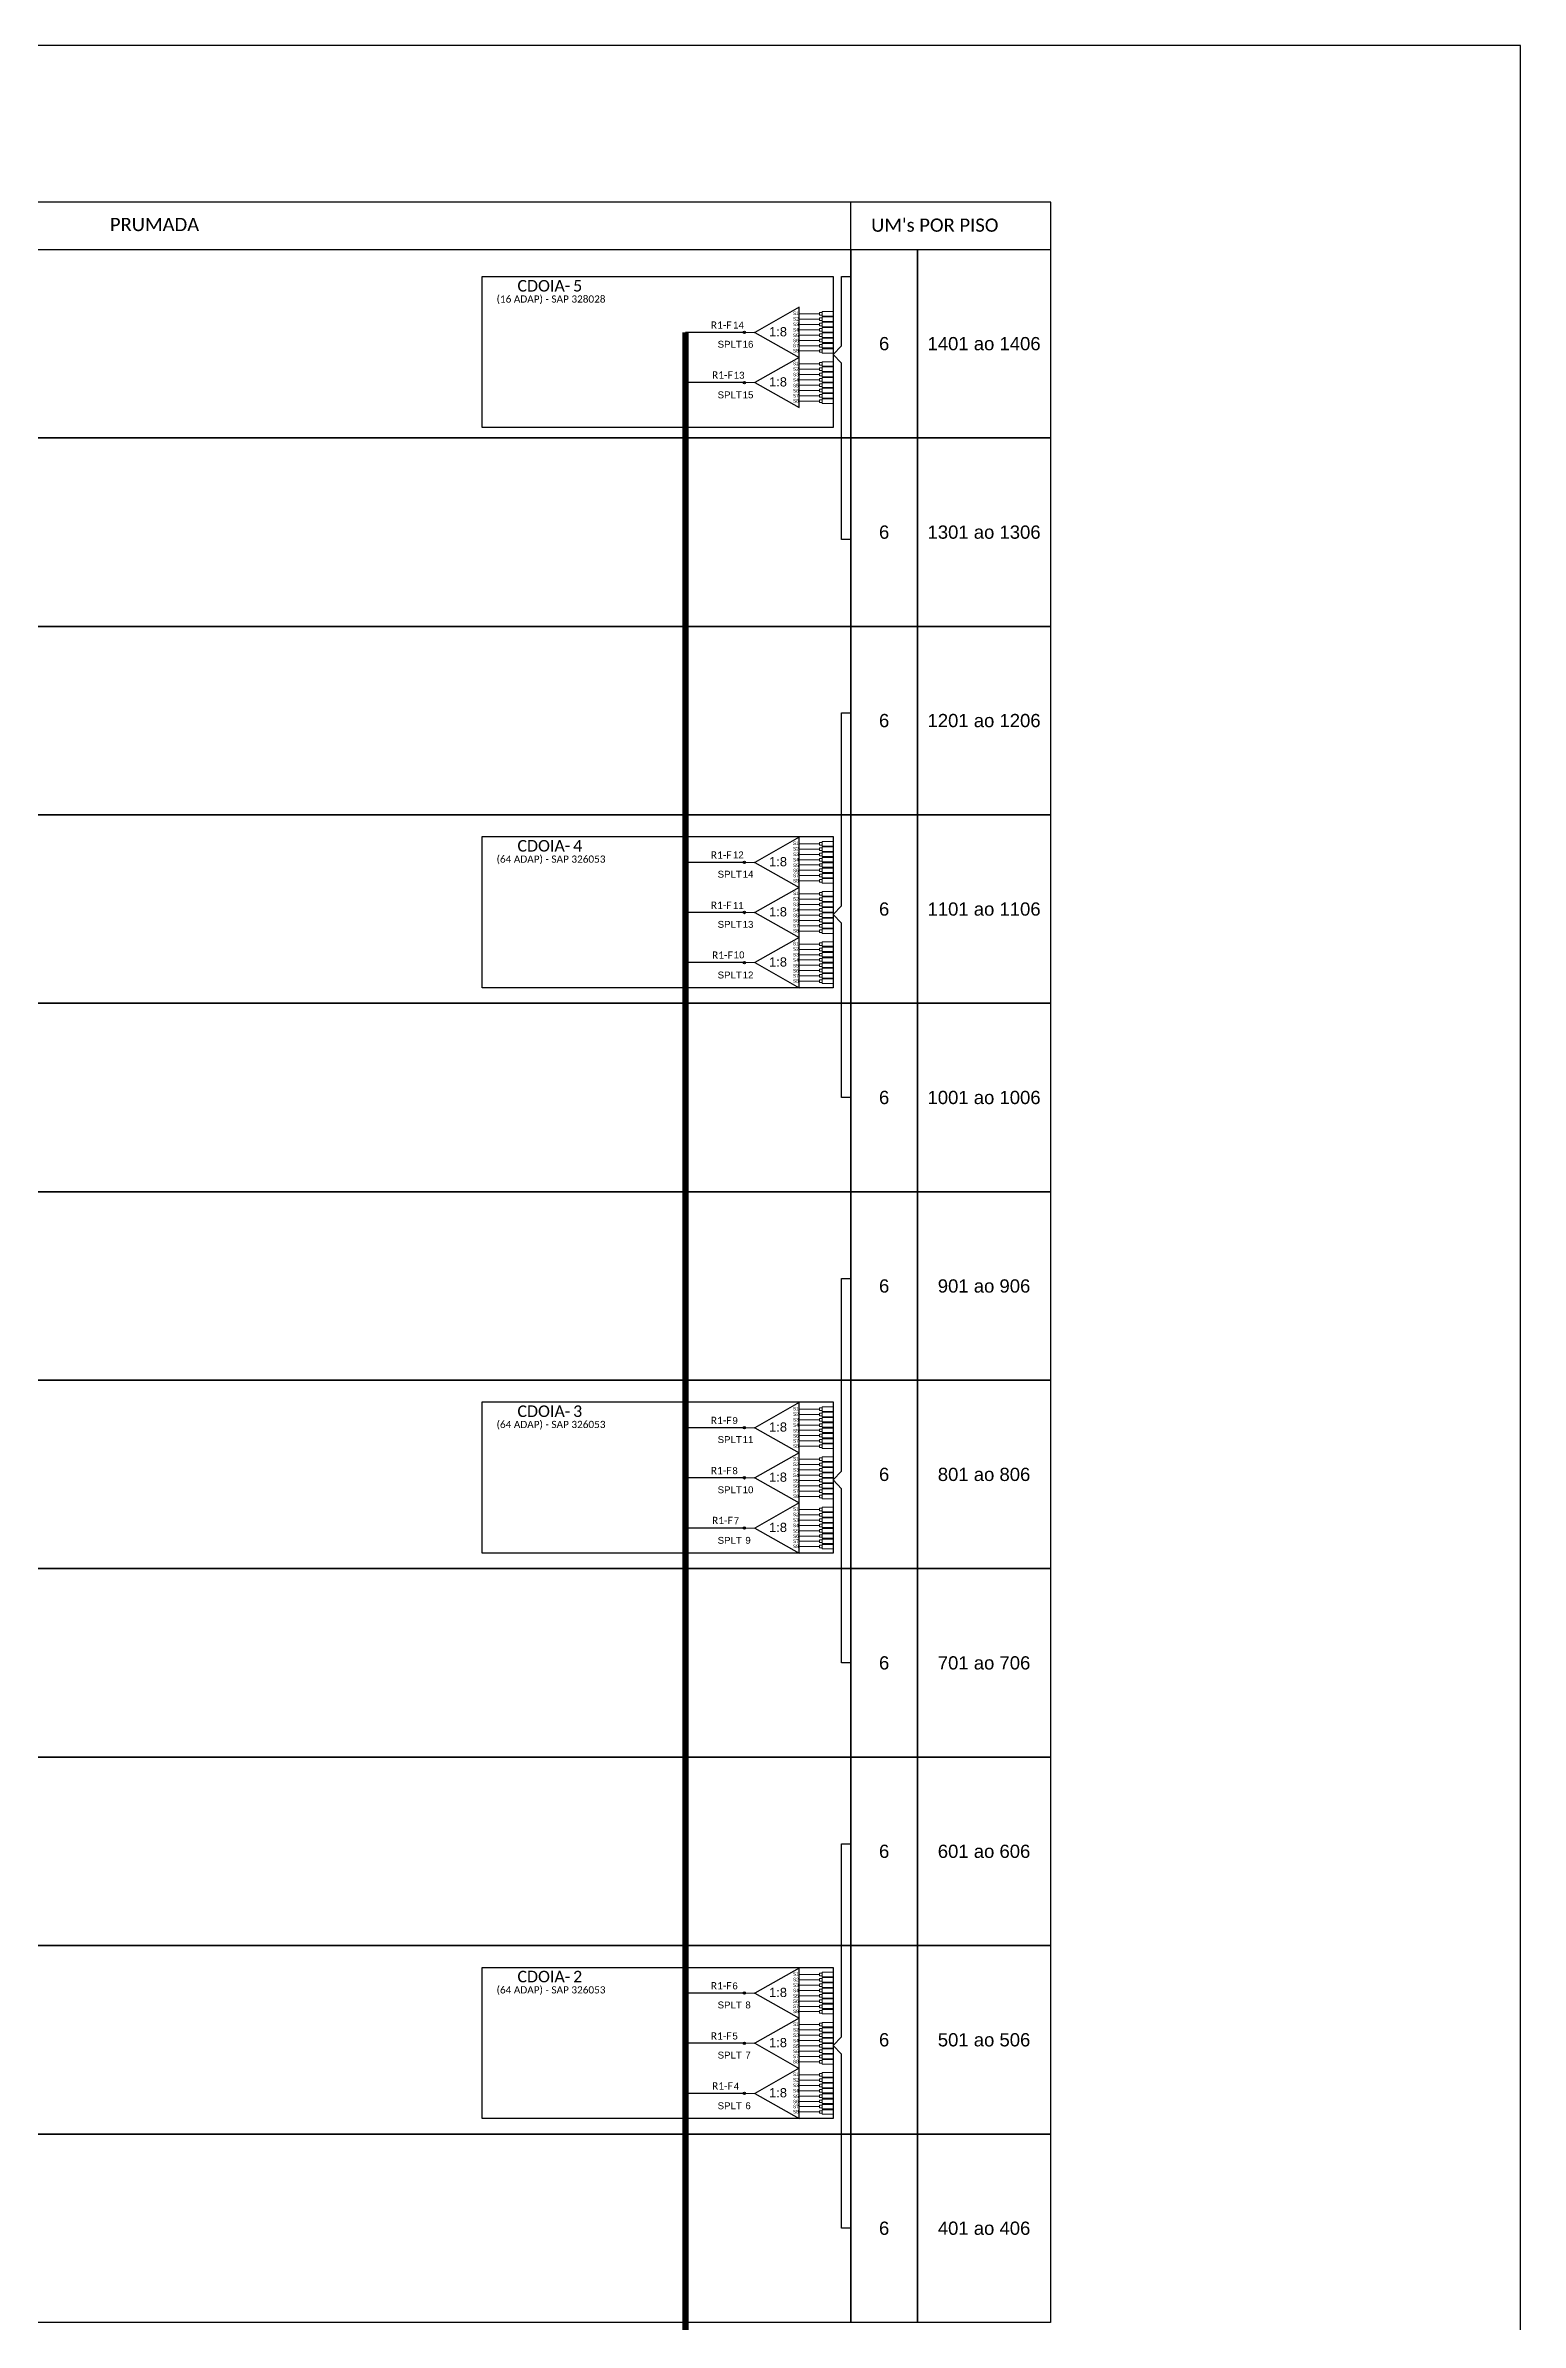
# Model space of a CAD drawing. Extents: x -86 to 1625, y 705 to 1299.
# Drawn here: x 1419.8 to 1624.9, y 982.5 to 1299 of the extents above; entities that cross this region are included whole.
import ezdxf
from ezdxf.enums import TextEntityAlignment as Align

# ---------------------------------------------------------------- set-up
doc = ezdxf.new("R2010")
doc.units = 0
doc.styles.add('ARIAL', font='arial.ttf')
doc.styles.add('WMF-Calibri0', font='calibri.ttf')

# ---------------------------------------------------------------- blocks, each defined once
blk = doc.blocks.new('SPLT_1-8_SC-APC')
at = {"color": 1}
blk.add_lwpolyline([(-7.37, -2.1), (-17.04, -7.55), (-7.37, -13), (-7.37, -2.1)], dxfattribs=at)
at = {"color": 3, "lineweight": 0}
for points in [[(-2.99, -3.51), (-7.37, -3.51)], [(-7.37, -4.66), (-2.99, -4.66)], [(-2.41, -3.02), (-2.41, -4)], [(-2.41, -3.02), (0, -3.02)], [(-2.41, -4), (0, -4)], [(-2.41, -4.17), (-2.41, -5.16)], [(-2.41, -4.17), (0, -4.17)], [(-7.37, -5.82), (-2.99, -5.82)], [(-7.37, -6.97), (-2.99, -6.97)], [(-7.37, -8.12), (-2.99, -8.12)], [(-7.37, -9.28), (-2.99, -9.28)], [(-2.41, -5.16), (0, -5.16)], [(-2.41, -5.32), (-2.41, -6.31)], [(-2.41, -5.32), (0, -5.32)], [(-2.41, -6.31), (0, -6.31)], [(-2.41, -6.48), (-2.41, -7.46)], [(-2.41, -6.48), (0, -6.48)], [(-2.41, -7.46), (0, -7.46)], [(-2.41, -7.63), (-2.41, -8.62)], [(-2.41, -7.63), (0, -7.63)], [(-2.41, -8.62), (0, -8.62)], [(-2.41, -8.78), (-2.41, -9.77)], [(-2.41, -8.78), (0, -8.78)], [(-2.41, -9.77), (0, -9.77)], [(-7.37, -10.43), (-2.99, -10.43)], [(-7.37, -11.58), (-2.99, -11.58)], [(-2.41, -9.94), (-2.41, -10.92)], [(-2.41, -9.94), (0, -9.94)], [(-2.41, -10.92), (0, -10.92)], [(-2.41, -11.09), (-2.41, -12.08)], [(-2.41, -11.09), (0, -11.09)], [(-2.41, -12.08), (0, -12.08)]]:
    blk.add_lwpolyline(points, dxfattribs=at)
for points in [[(-2.99, -3.22), (-2.41, -3.22), (-2.41, -3.8), (-2.99, -3.8)], [(-2.99, -4.38), (-2.41, -4.38), (-2.41, -4.95), (-2.99, -4.95)], [(-2.99, -5.53), (-2.41, -5.53), (-2.41, -6.1), (-2.99, -6.1)], [(-2.99, -6.68), (-2.41, -6.68), (-2.41, -7.26), (-2.99, -7.26)], [(-2.99, -7.84), (-2.41, -7.84), (-2.41, -8.41), (-2.99, -8.41)], [(-2.99, -8.99), (-2.41, -8.99), (-2.41, -9.56), (-2.99, -9.56)], [(-2.99, -10.14), (-2.41, -10.14), (-2.41, -10.72), (-2.99, -10.72)], [(-2.99, -11.3), (-2.41, -11.3), (-2.41, -11.87), (-2.99, -11.87)]]:
    blk.add_lwpolyline(points, close=True, dxfattribs=at)
at = {"color": 1, "lineweight": 0}
blk.add_lwpolyline([(-17.04, -7.55), (-19.26, -7.55)], dxfattribs=at)
at = {"color": 1, "style": 'ARIAL'}
for s, height, p in [('S1', 0.75, (-8.74, -3.78)), ('S2', 0.75, (-8.74, -4.97)), ('1:8', 2, (-13.91, -8.4)), ('S3', 0.75, (-8.74, -6.18)), ('S4', 0.75, (-8.74, -7.36)), ('S5', 0.75, (-8.74, -8.57)), ('S6', 0.75, (-8.74, -9.69)), ('S7', 0.75, (-8.74, -10.78)), ('S8', 0.75, (-8.74, -11.9))]:
    blk.add_text(s, height=height, dxfattribs=at).set_placement(p)

msp = doc.modelspace()

# ---------------------------------------------------------------- hatches: boundary and pattern name
h = msp.add_hatch(color=3)
h.dxf.hatch_style = 1
edge = h.paths.add_edge_path()
edge.add_arc((1516.97, 1259.15), 0.164, 0, 360)
h = msp.add_hatch(color=3)
h.dxf.hatch_style = 1
edge = h.paths.add_edge_path()
edge.add_arc((1516.97, 1252.18), 0.164, 0, 360)
h = msp.add_hatch(color=3)
h.dxf.hatch_style = 1
edge = h.paths.add_edge_path()
edge.add_arc((1516.97, 1185.49), 0.164, 0, 360)
h = msp.add_hatch(color=3)
h.dxf.hatch_style = 1
edge = h.paths.add_edge_path()
edge.add_arc((1516.97, 1178.52), 0.164, 0, 360)
h = msp.add_hatch(color=3)
h.dxf.hatch_style = 1
edge = h.paths.add_edge_path()
edge.add_arc((1516.97, 1171.55), 0.164, 0, 360)
h = msp.add_hatch(color=3)
h.dxf.hatch_style = 1
edge = h.paths.add_edge_path()
edge.add_arc((1516.97, 1106.91), 0.164, 0, 360)
h = msp.add_hatch(color=3)
h.dxf.hatch_style = 1
edge = h.paths.add_edge_path()
edge.add_arc((1516.97, 1099.94), 0.164, 0, 360)
h = msp.add_hatch(color=3)
h.dxf.hatch_style = 1
edge = h.paths.add_edge_path()
edge.add_arc((1516.97, 1092.96), 0.164, 0, 360)
h = msp.add_hatch(color=3)
h.dxf.hatch_style = 1
edge = h.paths.add_edge_path()
edge.add_arc((1516.97, 1028.32), 0.164, 0, 360)
h = msp.add_hatch(color=3)
h.dxf.hatch_style = 1
edge = h.paths.add_edge_path()
edge.add_arc((1516.97, 1021.35), 0.164, 0, 360)
h = msp.add_hatch(color=3)
h.dxf.hatch_style = 1
edge = h.paths.add_edge_path()
edge.add_arc((1516.97, 1014.38), 0.164, 0, 360)

# ---------------------------------------------------------------- linework, layer by layer
msp.add_lwpolyline([(786.29, 705.02), (1624.85, 705.02), (1624.85, 1299.02), (786.29, 1299.02), (786.29, 705.02)])
at = {"color": 7}
for points in [[(1330.3, 1270.68), (1559.56, 1270.68), (1559.56, 1277.26), (1330.3, 1277.26), (1330.3, 1277.26), (1330.3, 1273.97)], [(1531.76, 1270.68), (1531.76, 1277.26)]]:
    msp.add_lwpolyline(points, dxfattribs=at)
for points in [[(1330.3, 1270.68), (1531.76, 1270.68), (1531.76, 1244.49), (1330.3, 1244.49)], [(1531.76, 1270.68), (1541.02, 1270.68), (1541.02, 1244.49), (1531.76, 1244.49)], [(1541.02, 1270.68), (1559.54, 1270.68), (1559.54, 1244.49), (1541.02, 1244.49)], [(1330.3, 1244.49), (1531.76, 1244.49), (1531.76, 1218.29), (1330.3, 1218.29)], [(1531.76, 1244.49), (1541.02, 1244.49), (1541.02, 1218.29), (1531.76, 1218.29)], [(1541.02, 1244.49), (1559.54, 1244.49), (1559.54, 1218.29), (1541.02, 1218.29)], [(1330.3, 1218.29), (1531.76, 1218.29), (1531.76, 1192.1), (1330.3, 1192.1)], [(1531.76, 1218.29), (1541.02, 1218.29), (1541.02, 1192.1), (1531.76, 1192.1)], [(1541.02, 1218.29), (1559.54, 1218.29), (1559.54, 1192.1), (1541.02, 1192.1)], [(1330.3, 1192.1), (1531.76, 1192.1), (1531.76, 1165.9), (1330.3, 1165.9)], [(1531.76, 1192.1), (1541.02, 1192.1), (1541.02, 1165.9), (1531.76, 1165.9)], [(1541.02, 1192.1), (1559.54, 1192.1), (1559.54, 1165.9), (1541.02, 1165.9)], [(1330.3, 1165.9), (1531.76, 1165.9), (1531.76, 1139.71), (1330.3, 1139.71)], [(1531.76, 1165.9), (1541.02, 1165.9), (1541.02, 1139.71), (1531.76, 1139.71)], [(1541.02, 1165.9), (1559.54, 1165.9), (1559.54, 1139.71), (1541.02, 1139.71)], [(1330.3, 1139.71), (1531.76, 1139.71), (1531.76, 1113.51), (1330.3, 1113.51)], [(1531.76, 1139.71), (1541.02, 1139.71), (1541.02, 1113.51), (1531.76, 1113.51)], [(1541.02, 1139.71), (1559.54, 1139.71), (1559.54, 1113.51), (1541.02, 1113.51)], [(1330.3, 1113.51), (1531.76, 1113.51), (1531.76, 1087.32), (1330.3, 1087.32)], [(1531.76, 1113.51), (1541.02, 1113.51), (1541.02, 1087.32), (1531.76, 1087.32)], [(1541.02, 1113.51), (1559.54, 1113.51), (1559.54, 1087.32), (1541.02, 1087.32)], [(1330.3, 1087.32), (1531.76, 1087.32), (1531.76, 1061.12), (1330.3, 1061.12)], [(1531.76, 1087.32), (1541.02, 1087.32), (1541.02, 1061.12), (1531.76, 1061.12)], [(1541.02, 1087.32), (1559.54, 1087.32), (1559.54, 1061.12), (1541.02, 1061.12)], [(1330.3, 1061.12), (1531.76, 1061.12), (1531.76, 1034.93), (1330.3, 1034.93)], [(1531.76, 1061.12), (1541.02, 1061.12), (1541.02, 1034.93), (1531.76, 1034.93)], [(1541.02, 1061.12), (1559.54, 1061.12), (1559.54, 1034.93), (1541.02, 1034.93)], [(1330.3, 1034.93), (1531.76, 1034.93), (1531.76, 1008.73), (1330.3, 1008.73)], [(1531.76, 1034.93), (1541.02, 1034.93), (1541.02, 1008.73), (1531.76, 1008.73)], [(1541.02, 1034.93), (1559.54, 1034.93), (1559.54, 1008.73), (1541.02, 1008.73)], [(1330.3, 1008.73), (1531.76, 1008.73), (1531.76, 982.54), (1330.3, 982.54)], [(1531.76, 1008.73), (1541.02, 1008.73), (1541.02, 982.54), (1531.76, 982.54)], [(1541.02, 1008.73), (1559.54, 1008.73), (1559.54, 982.54), (1541.02, 982.54)]]:
    msp.add_lwpolyline(points, close=True, dxfattribs=at)
at = {"color": 1}
for points in [[(1529.3, 1247.81), (1529.3, 1247.81), (1529.3, 1245.91), (1480.53, 1245.91), (1480.53, 1266.92), (1486.8, 1266.92)], [(1529.3, 1169.96), (1529.3, 1169.96), (1529.3, 1168.06), (1480.53, 1168.06), (1480.53, 1189.07), (1486.8, 1189.07)], [(1529.3, 1091.38), (1529.3, 1091.38), (1529.3, 1089.47), (1480.53, 1089.47), (1480.53, 1110.49), (1486.8, 1110.49)], [(1529.3, 1012.79), (1529.3, 1012.79), (1529.3, 1010.89), (1480.53, 1010.89), (1480.53, 1031.9), (1486.8, 1031.9)]]:
    msp.add_lwpolyline(points, dxfattribs=at)
for points in [[(1480.53, 1266.92), (1529.3, 1266.92), (1529.3, 1245.91), (1480.53, 1245.91)], [(1480.53, 1189.07), (1529.3, 1189.07), (1529.3, 1168.06), (1480.53, 1168.06)], [(1480.53, 1110.49), (1529.3, 1110.49), (1529.3, 1089.47), (1480.53, 1089.47)], [(1480.53, 1031.9), (1529.3, 1031.9), (1529.3, 1010.89), (1480.53, 1010.89)]]:
    msp.add_lwpolyline(points, close=True, dxfattribs=at)
at = {"color": 3}
for points in [[(1531.76, 1230.35), (1530.44, 1230.35), (1530.44, 1254.86), (1529.3, 1256.07), (1530.44, 1257.28), (1530.44, 1266.92), (1531.76, 1266.92)], [(1531.76, 1152.81), (1530.44, 1152.81), (1530.44, 1177.02), (1529.3, 1178.22), (1530.44, 1179.43), (1530.44, 1206.25), (1531.76, 1206.25)], [(1531.76, 1074.22), (1530.44, 1074.22), (1530.44, 1098.43), (1529.3, 1099.64), (1530.44, 1100.85), (1530.44, 1127.66), (1531.76, 1127.66)], [(1531.76, 995.64), (1530.44, 995.64), (1530.44, 1019.85), (1529.3, 1021.05), (1530.44, 1022.26), (1530.44, 1049.08), (1531.76, 1049.08)]]:
    msp.add_lwpolyline(points, dxfattribs=at)
at = {"color": 5, "const_width": 0.88}
msp.add_lwpolyline([(1508.77, 1259.15), (1508.77, 806.96), (1512.9, 806.96), (1512.9, 792.52)], dxfattribs=at)
at = {"color": 5}
for points in [[(1516.97, 1259.15), (1508.77, 1259.15)], [(1516.97, 1252.18), (1508.77, 1252.18)], [(1516.97, 1185.49), (1508.77, 1185.49)], [(1516.97, 1178.52), (1508.77, 1178.52)], [(1516.97, 1171.55), (1508.77, 1171.55)], [(1516.97, 1106.91), (1508.77, 1106.91)], [(1516.97, 1099.94), (1508.77, 1099.94)], [(1516.97, 1092.96), (1508.77, 1092.96)], [(1516.97, 1028.32), (1508.77, 1028.32)], [(1516.97, 1021.35), (1508.77, 1021.35)], [(1516.97, 1014.38), (1508.77, 1014.38)]]:
    msp.add_lwpolyline(points, dxfattribs=at)
at = {"color": 3}
for centre in [(1516.97, 1259.15), (1516.97, 1252.18), (1516.97, 1185.49), (1516.97, 1178.52), (1516.97, 1171.55), (1516.97, 1106.91), (1516.97, 1099.94), (1516.97, 1092.96), (1516.97, 1028.32), (1516.97, 1021.35), (1516.97, 1014.38)]:
    msp.add_circle(centre, 0.164, dxfattribs=at)
for p in [(1518.4, 1259.15), (1518.4, 1185.49), (1518.4, 1178.52), (1518.4, 1106.91), (1518.4, 1099.94), (1518.4, 1028.32), (1518.4, 1021.35)]:
    msp.add_point(p)

# ---------------------------------------------------------------- block references
at = {"color": 3, "xscale": 0.6400000000000001, "yscale": 0.6400000000000001, "zscale": 0.6400000000000001}
for p in [(1529.3, 1263.98), (1529.3, 1257.01), (1529.3, 1190.32), (1529.3, 1183.35), (1529.3, 1176.38), (1529.3, 1111.74), (1529.3, 1104.77), (1529.3, 1097.79), (1529.3, 1033.15), (1529.3, 1026.18), (1529.3, 1019.21)]:
    msp.add_blockref('SPLT_1-8_SC-APC', p, dxfattribs=at)

# ---------------------------------------------------------------- texts
at = {"color": 7, "style": 'WMF-Calibri0'}
for s, p in [('PRUMADA', (1428.75, 1273.23)), ("UM's POR PISO", (1534.58, 1273.14))]:
    msp.add_text(s, height=1.84, dxfattribs=at).set_placement(p)
at = {"color": 1, "style": 'WMF-Calibri0'}
for s, p in [('CDOIA-', (1485.41, 1264.83)), ('5', (1493.15, 1264.83)), ('CDOIA-', (1485.41, 1186.99)), ('4', (1493.15, 1186.99)), ('CDOIA-', (1485.41, 1108.4)), ('3', (1493.15, 1108.4)), ('CDOIA-', (1485.41, 1029.82)), ('2', (1493.15, 1029.82))]:
    msp.add_text(s, height=1.6, dxfattribs=at).set_placement(p)
for s, p in [('(16 ADAP) - SAP 328028', (1490.08, 1263.29)), ('(64 ADAP) - SAP 326053', (1490.08, 1185.44)), ('(64 ADAP) - SAP 326053', (1490.08, 1106.86)), ('(64 ADAP) - SAP 326053', (1490.08, 1028.27))]:
    msp.add_text(s, height=1, dxfattribs=at).set_placement(p, align=Align.CENTER)
at = {"color": 5, "style": 'WMF-Calibri0'}
for p in [(1512.29, 1259.66), (1512.46, 1252.72), (1512.29, 1186), (1512.29, 1179.02), (1512.46, 1172.08), (1512.29, 1107.41), (1512.29, 1100.44), (1512.46, 1093.5), (1512.29, 1028.83), (1512.29, 1021.85), (1512.46, 1014.91)]:
    msp.add_text('R1-F', height=1.024, dxfattribs=at).set_placement(p)
at = {"color": 5, "style": 'ARIAL'}
for s, p in [('14', (1516.15, 1259.69)), ('13 ', (1516.43, 1252.71)), ('12', (1516.12, 1186.04)), ('11', (1516.12, 1179)), ('10', (1516.23, 1172.15)), ('9', (1515.67, 1107.43)), ('8', (1515.67, 1100.45)), ('7', (1515.85, 1093.48)), ('6', (1515.67, 1028.84)), ('5', (1515.67, 1021.87)), ('4', (1515.85, 1014.89))]:
    msp.add_text(s, height=0.96, dxfattribs=at).set_placement(p, align=Align.CENTER)
at = {"color": 7, "style": 'ARIAL'}
for s, p in [('SPLT', (1514.92, 1257.02)), ('16', (1517.47, 1257.02)), ('SPLT', (1514.92, 1249.99)), ('15', (1517.47, 1249.99)), ('SPLT', (1514.92, 1183.36)), ('14', (1517.47, 1183.36)), ('SPLT', (1514.92, 1176.39)), ('13', (1517.47, 1176.39)), ('SPLT', (1514.92, 1169.35)), ('12', (1517.47, 1169.35)), ('SPLT', (1514.92, 1104.78)), ('11', (1517.47, 1104.78)), ('SPLT', (1514.92, 1097.8)), ('10', (1517.47, 1097.8)), ('SPLT', (1514.92, 1090.77)), ('9', (1517.47, 1090.77)), ('SPLT', (1514.92, 1026.19)), ('8', (1517.47, 1026.19)), ('SPLT', (1514.92, 1019.22)), ('7', (1517.47, 1019.22)), ('SPLT', (1514.92, 1012.18)), ('6', (1517.47, 1012.18))]:
    msp.add_text(s, height=0.96, dxfattribs=at).set_placement(p, align=Align.CENTER)
for s, p in [('6', (1536.39, 1257.59)), ('1401 ao 1406', (1550.28, 1257.59)), ('6', (1536.39, 1231.39)), ('1301 ao 1306', (1550.28, 1231.39)), ('6', (1536.39, 1205.2)), ('1201 ao 1206', (1550.28, 1205.2)), ('6', (1536.39, 1179)), ('1101 ao 1106', (1550.28, 1179)), ('6', (1536.39, 1152.81)), ('1001 ao 1006', (1550.28, 1152.81)), ('6', (1536.39, 1126.61)), ('901 ao 906', (1550.28, 1126.61)), ('6', (1536.39, 1100.42)), ('801 ao 806', (1550.28, 1100.42)), ('6', (1536.39, 1074.22)), ('701 ao 706', (1550.28, 1074.22)), ('6', (1536.39, 1048.03)), ('601 ao 606', (1550.28, 1048.03)), ('6', (1536.39, 1021.83)), ('501 ao 506', (1550.28, 1021.83)), ('6', (1536.39, 995.64)), ('401 ao 406', (1550.28, 995.64))]:
    msp.add_text(s, height=1.84, dxfattribs=at).set_placement(p, align=Align.MIDDLE_CENTER)

doc.saveas('drawing.dxf')
